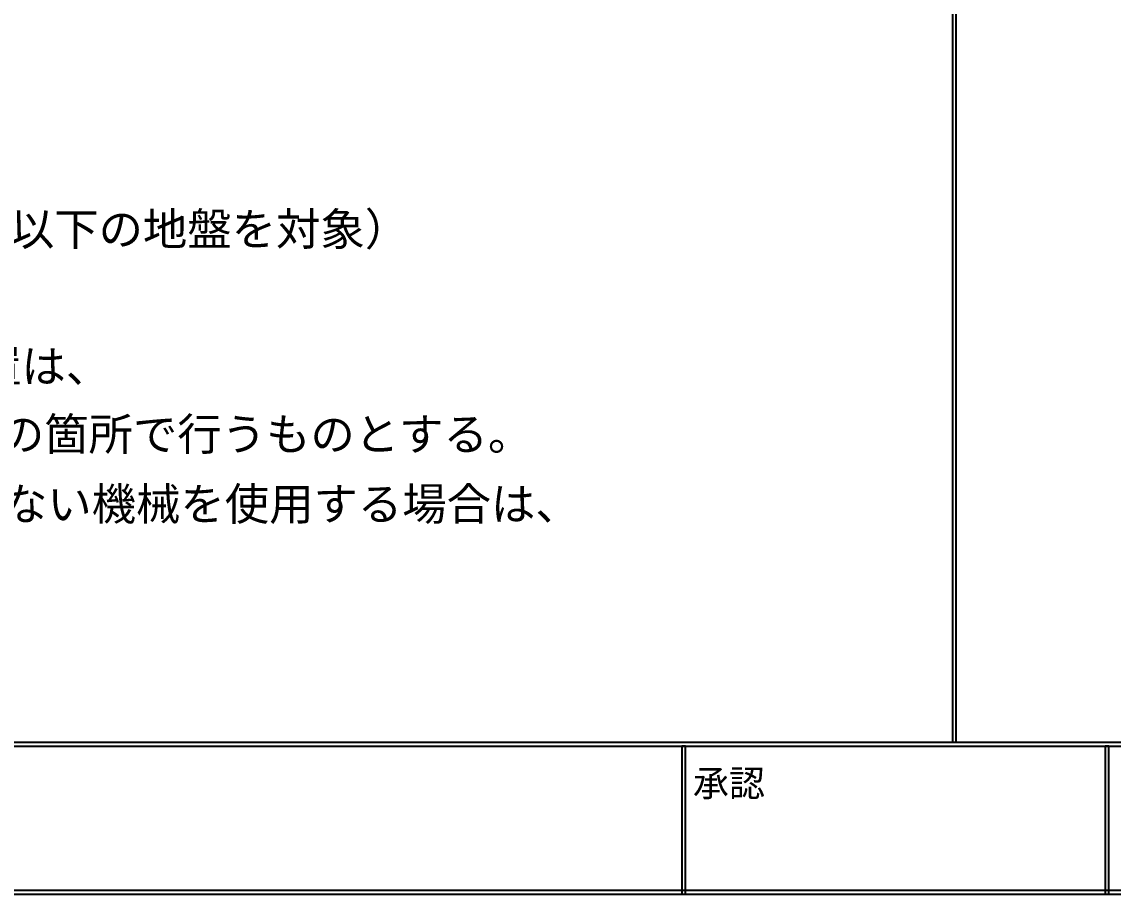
# Model space of a CAD drawing. Units: millimetres, scale not verified. Extents: x -39348 to 39622, y -27419 to 27142.
# Drawn here: x -13766 to 229, y -27419 to -16232 of the extents above; entities that cross this region are included whole.
import ezdxf
from ezdxf.enums import TextEntityAlignment as Align

# ---------------------------------------------------------------- set-up
doc = ezdxf.new("R2010")
doc.units = ezdxf.units.MM
doc.header["$LTSCALE"] = 100
doc.layers.add('0-0', color=7, linetype='Continuous', lineweight=9)
doc.styles.add('MS Gothic', font='')
doc.styles.add('ＭＳ ゴシック', font='')
doc.styles.get('MS Gothic').set_extended_font_data('MS Gothic')
doc.styles.get('ＭＳ ゴシック').set_extended_font_data('MS Gothic')

msp = doc.modelspace()

# ---------------------------------------------------------------- linework, layer by layer
at = {"layer": '0-0', "lineweight": 35}
for p, q in [((-1833, 24249.6), (-1833, -25475.1)), ((-1785.5, -25475.1), (-1785.5, 24249.6)), ((39575.1, -25475.1), (-39300.8, -25475.1)), ((-39300.8, -25522.5), (39575.1, -25522.5)), ((-5303.7, -25522.5), (-5303.7, -27419)), ((-5256.3, -25522.5), (-5303.7, -25522.5)), ((-5256.3, -27419), (-5256.3, -25522.5)), ((125.1, -25522.5), (125.1, -27419)), ((172.6, -25522.5), (125.1, -25522.5)), ((172.6, -27419), (172.6, -25522.5)), ((-5303.7, -27419), (-5256.3, -27419)), ((125.1, -27419), (172.6, -27419))]:
    msp.add_line(p, q, dxfattribs=at)
for points in [[(-39348.2, -27419), (39622.5, -27419), (39622.5, 27141.9)], [(39575.1, 27094.4), (39575.1, -27371.6), (-39300.8, -27371.6)]]:
    msp.add_lwpolyline(points, dxfattribs=at)

# ---------------------------------------------------------------- texts
at = {"layer": '0-0'}
for s, height, style, p in [('値が設計深度付近で変化のない場合。（設計深度付近の   値はおおむね7以下の地盤を対象）', 417.1, 'ＭＳ ゴシック', (-32691.5, -19223.7)), ('管理値の設定： 打ち止め管理は深度管理とし、管理値は設計深度とする。施工位置は、', 417.1, 'MS Gothic', (-35105.2, -20982.6)), ('各地盤調査位置の中で最も安全側(設計深度付近の   値が小さい)の箇所で行うものとする。', 417.1, 'ＭＳ ゴシック', (-30827.7, -21853.8)), (' 原則として回転トルクを計測できる機械とする。トルク計を装備していない機械を使用する場合は、', 417.1, 'ＭＳ ゴシック', (-32497.5, -22748.7)), ('承認', 338.9, 'MS Gothic', (-5161.4, -26266.3))]:
    msp.add_text(s, height=height, dxfattribs=dict(at, style=style)).set_placement(p, align=Align.BOTTOM_LEFT)

doc.saveas('drawing.dxf')
